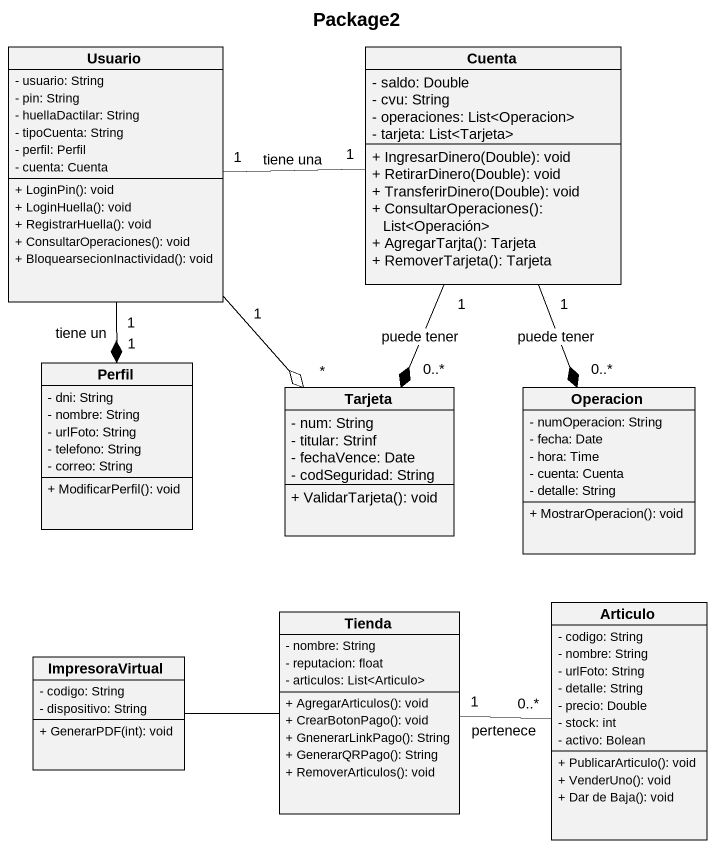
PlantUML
@startuml
title Package2
hide circle
hide empty members
skinparam classAttributeIconSize 0
class Usuario {
  - usuario: String
  - pin: String
  - huellaDactilar: String
  - tipoCuenta: String
  - perfil: Perfil
  - cuenta: Cuenta
  + LoginPin(): void
  + LoginHuella(): void
  + RegistrarHuella(): void
  + ConsultarOperaciones(): void
  + BloquearsecionInactividad(): void
}
class Cuenta {
  - saldo: Double
  - cvu: String
  - operaciones: List<Operacion>
  - tarjeta: List<Tarjeta>
  + IngresarDinero(Double): void
  + RetirarDinero(Double): void
  + TransferirDinero(Double): void
  + ConsultarOperaciones(): List<Operación>
  + AgregarTarjta(): Tarjeta
  + RemoverTarjeta(): Tarjeta
}
class Perfil {
  - dni: String
  - nombre: String
  - urlFoto: String
  - telefono: String
  - correo: String
  + ModificarPerfil(): void
}
class Tarjeta {
  - num: String
  - titular: Strinf
  - fechaVence: Date
  - codSeguridad: String
  + ValidarTarjeta(): void
}
class Operacion {
  - numOperacion: String
  - fecha: Date
  - hora: Time
  - cuenta: Cuenta
  - detalle: String
  + MostrarOperacion(): void
}
class ImpresoraVirtual {
  - codigo: String
  - dispositivo: String
  + GenerarPDF(int): void
}
class Tienda {
  - nombre: String
  - reputacion: float
  - articulos: List<Articulo>
  + AgregarArticulos(): void
  + CrearBotonPago(): void
  + GnenerarLinkPago(): String
  + GenerarQRPago(): String
  + RemoverArticulos(): void
}
class Articulo {
  - codigo: String
  - nombre: String
  - urlFoto: String
  - detalle: String
  - precio: Double
  - stock: int
  - activo: Bolean
  + PublicarArticulo(): void
  + VenderUno(): void
  + Dar de Baja(): void
}
Usuario "1" -right- "1" Cuenta : tiene una
Usuario "1" --* "1" Perfil : tiene un
Usuario "1" --o "*" Tarjeta
Cuenta "1" --* "0..*" Tarjeta : puede tener
Cuenta "1" --* "0..*" Operacion : puede tener
ImpresoraVirtual -right- Tienda
Tienda "1" -right- "0..*" Articulo : pertenece
Tienda -right- Articulo
@enduml
